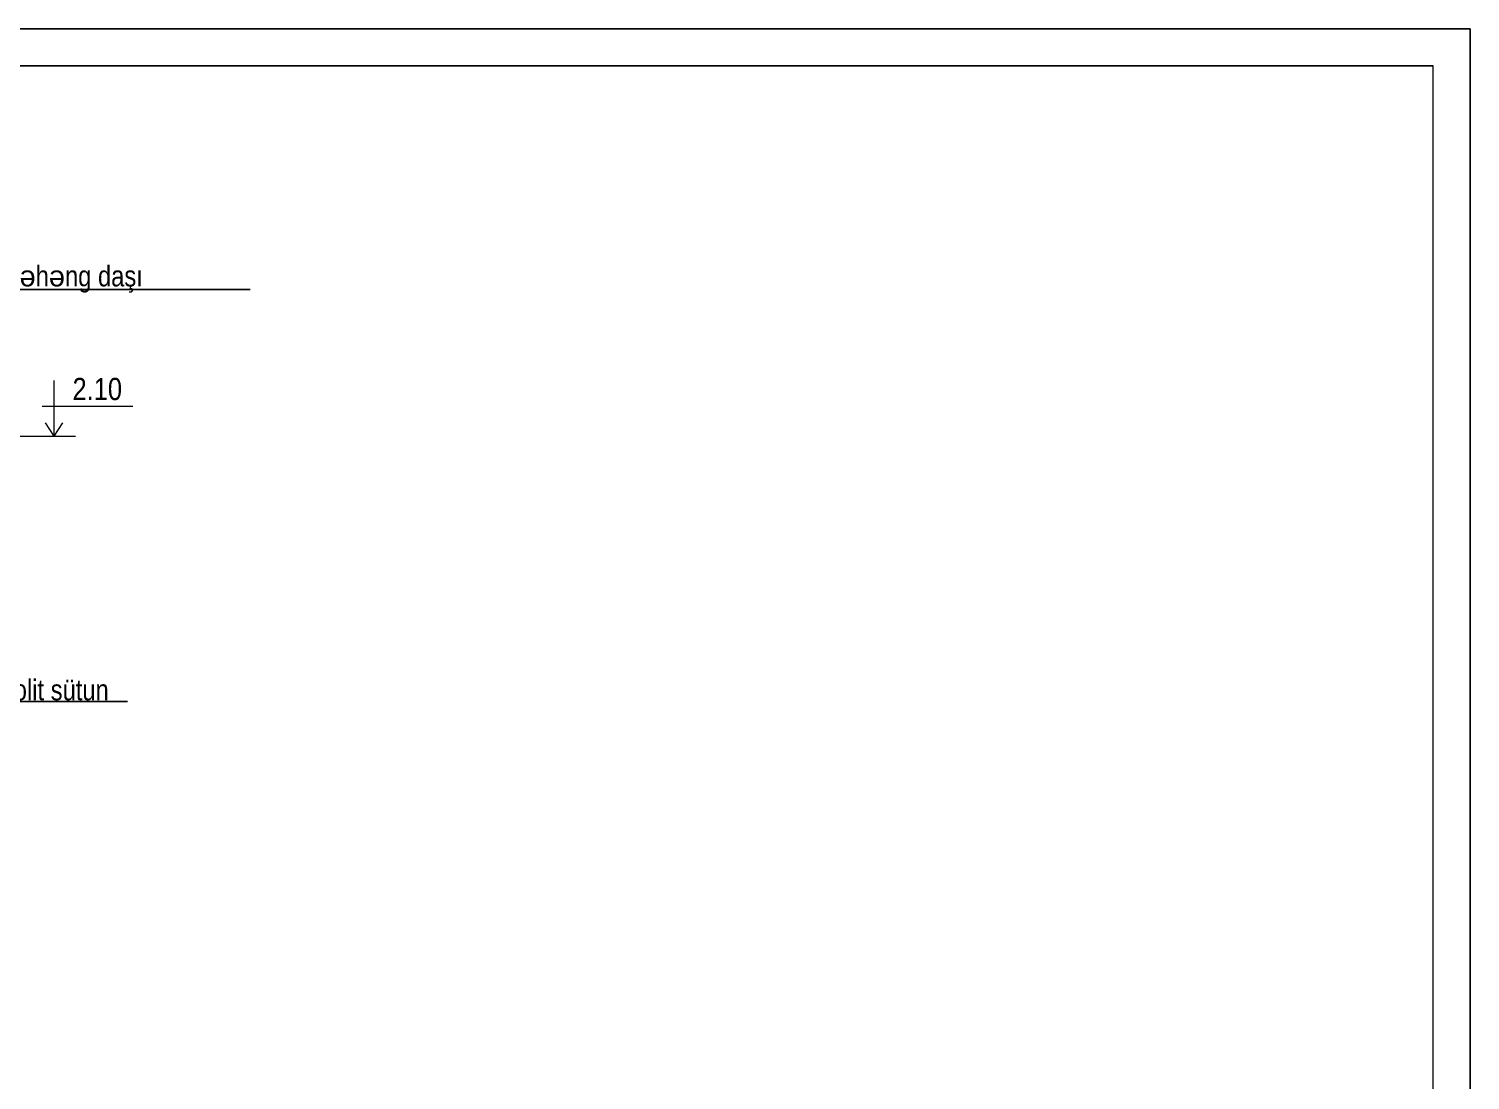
# Model space of a CAD drawing. Header units: millimetres. Extents: x 806395 to 1617731, y -246149 to 193681.
# Drawn here: x 1598237 to 1617712, y -231948 to -217748 of the extents above; entities that cross this region are included whole.
import ezdxf
from ezdxf import colors
from ezdxf.entities.mleader import LeaderData, LeaderLine
from ezdxf.math import Vec2, Vec3

# ---------------------------------------------------------------- set-up
doc = ezdxf.new("R2010")
doc.units = ezdxf.units.MM
doc.styles.add('style6', font='ARIALN.TTF', dxfattribs={"height": 300})

# ---------------------------------------------------------------- blocks, each defined once
blk = doc.blocks.new('vververvg')
at = {"color": 1, "lineweight": 25}
blk.add_line((1575731, -20955), (1617734, -20955), dxfattribs=at)
at = {"color": 0, "lineweight": 25}
blk.add_line((1617734, -20955), (1617734, -50629), dxfattribs=at)
at = {"color": 1, "lineweight": 25, "ltscale": 15}
blk.add_line((1617212, -21477), (1577820, -21477), dxfattribs=at)
at = {"color": 0, "lineweight": 5, "ltscale": 15}
blk.add_line((1617212, -50106), (1617212, -21477), dxfattribs=at)

msp = doc.modelspace()

# ---------------------------------------------------------------- linework, layer by layer
at = {"color": 0, "lineweight": 13, "ltscale": 3}
msp.add_line((1598579.619, -223248.296), (1598579.619, -222499.532), dxfattribs=at)
at = {"lineweight": 13}
for p, q in [((1599641.788, -222848.128), (1598417.863, -222848.128)), ((1596834.708, -223248.022), (1598868.337, -223248.022))]:
    msp.add_line(p, q, dxfattribs=at)
at = {"lineweight": 13, "ltscale": 3}
for q in [(1598464.299, -223069.24), (1598694.939, -223069.24)]:
    msp.add_line((1598579.619, -223248.022), q, dxfattribs=at)

# ---------------------------------------------------------------- block references
at = {"xscale": 0.9571006380484487, "yscale": 0.9571006380484487, "zscale": 0.9571006380484487}
msp.add_blockref('vververvg', (69377.349, -197692.07), dxfattribs=at)

# ---------------------------------------------------------------- texts
at = {"lineweight": 9, "insert": (1597394.289, -222462.489), "char_height": 300, "width": 5710.48027, "attachment_point": 1, "style": 'style6'}
msp.add_mtext('{\\fArial Narrow|b0|i0|c162|p34;               }2.10', dxfattribs=at)

# ---------------------------------------------------------------- leaders
at = {"color": 3, "linetype": 'ByBlock', "lineweight": 9}
ml = msp.add_multileader_mtext('Standard', dxfattribs=at)
ml.set_content('{\\H1.1667x;\\C256;M\\fArial Narrow|b0|i0|c238|p34;işarlanmış \\fArial|b0|i0|c0|p34;ə\\fArial Narrow|b0|i0|c238|p34;h\\fArial|b0|i0|c0|p34;ə\\fArial Narrow|b0|i0|c238|p34;ng daşı}', color=3, style='style6')
ml.set_leader_properties()
ml.build(insert=Vec2(0, 0))
ml.multileader.update_dxf_attribs({"text_left_attachment_type": 6, "text_right_attachment_type": 6, "dogleg_length": 0.36, "arrow_head_size": 352})
ctx = ml.context
ctx.base_point, ctx.char_height, ctx.arrow_head_size, ctx.landing_gap_size, ctx.plane_origin = Vec3(1596320.142, -221268.823), 240, 352, 0.158, Vec3(1588322.81, -226463.429)
ctx.left_attachment, ctx.right_attachment, ctx.text_align_type = 6, 6, 1
notes = []
notes.append((ctx, [(0, (1, 1, 0), (1596319.854, -221268.823), (1, 0), 0.288, [(0, [(1595356.453, -222272.889)], 0, [])])]))
ctx.mtext.insert, ctx.mtext.alignment, ctx.mtext.flow_direction = Vec3(1598035.684, -220946.501), 2, 5
ml = msp.add_multileader_mtext('Standard', dxfattribs=at)
ml.set_content('{\\H1.1667x;\\C256;Monolit \\fArial Narrow|b0|i0|c238|p34;sütun}', color=3, style='style6')
ml.set_leader_properties()
ml.build(insert=Vec2(0, 0))
ml.multileader.update_dxf_attribs({"text_left_attachment_type": 6, "text_right_attachment_type": 6, "dogleg_length": 0.36, "arrow_head_size": 352})
ctx = ml.context
ctx.base_point, ctx.char_height, ctx.arrow_head_size, ctx.landing_gap_size, ctx.plane_origin = Vec3(1597431.942, -226833.358), 240, 352, 0.158, Vec3(1604217.379, -230075.168)
ctx.left_attachment, ctx.right_attachment, ctx.text_align_type = 6, 6, 1
notes.append((ctx, [(1, (1, 1, 0), (1597431.654, -226833.358), (1, 0), 0.288, [(0, [(1595842.347, -225476.463)], 0, [])])]))
ctx.mtext.insert, ctx.mtext.alignment, ctx.mtext.flow_direction = Vec3(1598362.945, -226537.356), 2, 5
for ctx, leaders in notes:
    for number, flags, end, landing, length, lines in leaders:
        leader = LeaderData()
        leader.index, (leader.has_last_leader_line, leader.has_dogleg_vector, leader.attachment_direction) = number, flags
        leader.last_leader_point, leader.dogleg_vector, leader.dogleg_length = Vec3(end), Vec3(landing), length
        for number, points, colour, breaks in lines:
            line = LeaderLine()
            line.index, line.vertices, line.color, line.breaks = number, Vec3.list(points), colors.encode_raw_color(colour), breaks
            leader.lines.append(line)
        ctx.leaders.append(leader)

doc.saveas('drawing.dxf')
